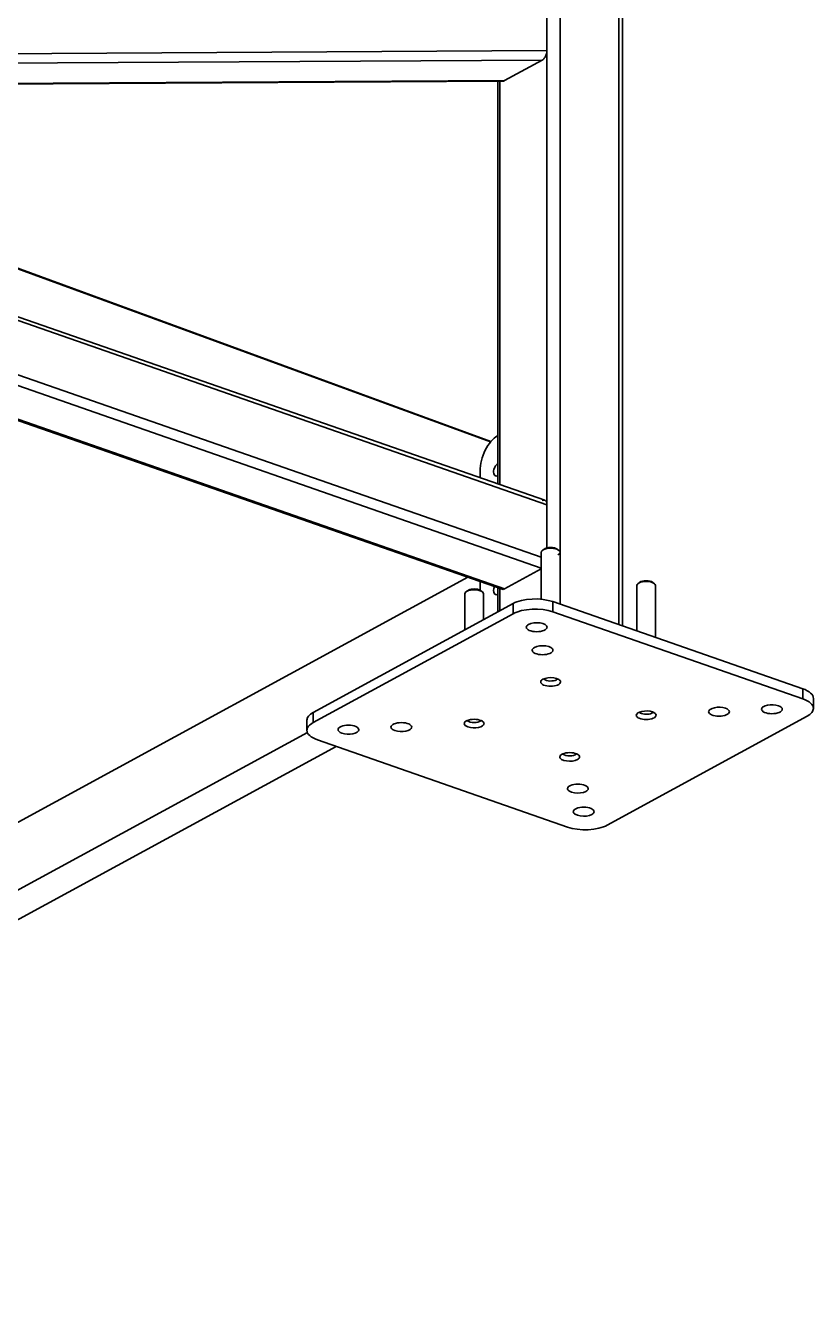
# Model space of a CAD drawing. Header units: millimetres. Extents: x 0 to 594, y 0 to 420.
# Drawn here: x 293.84 to 310.58, y 312.6 to 339.79 of the extents above; entities that cross this region are included whole.
import ezdxf

# ---------------------------------------------------------------- set-up
doc = ezdxf.new("R2010")
doc.units = ezdxf.units.MM

msp = doc.modelspace()

# ---------------------------------------------------------------- linework, layer by layer
at = {"color": 1, "lineweight": 35}
for p, q in [((304.919, 328.694), (304.919, 345.446)), ((305.2, 327.495), (305.2, 345.46)), ((306.449, 327.059), (306.449, 345.025)), ((306.524, 327.033), (306.524, 344.956)), ((304.919, 339.261), (304.919, 340.466)), ((304.919, 339.261), (279.569, 339.113)), ((304.862, 339.094), (304.872, 339.108)), ((304.872, 339.108), (304.881, 339.122)), ((304.881, 339.122), (304.889, 339.138)), ((304.889, 339.138), (304.897, 339.155)), ((304.897, 339.155), (304.903, 339.172)), ((304.903, 339.172), (304.909, 339.19)), ((304.909, 339.19), (304.913, 339.208)), ((304.913, 339.208), (304.916, 339.226)), ((304.916, 339.226), (304.918, 339.243)), ((304.918, 339.243), (304.919, 339.261)), ((304.819, 339.056), (279.569, 338.908)), ((304.019, 338.62), (304.819, 339.056)), ((304.819, 339.056), (304.83, 339.063)), ((304.83, 339.063), (304.841, 339.071)), ((304.841, 339.071), (304.852, 339.082)), ((304.852, 339.082), (304.862, 339.094)), ((304.019, 338.62), (279.696, 338.478)), ((303.985, 338.61), (279.723, 338.469)), ((303.875, 330.049), (303.875, 338.61)), ((303.919, 330.034), (303.919, 338.619)), ((303.956, 338.62), (303.958, 338.618)), ((303.958, 338.618), (303.96, 338.617)), ((303.96, 338.617), (303.961, 338.616)), ((303.961, 338.616), (303.964, 338.615)), ((303.964, 338.615), (303.966, 338.614)), ((303.966, 338.614), (303.968, 338.613)), ((303.968, 338.613), (303.97, 338.613)), ((303.97, 338.613), (303.972, 338.612)), ((303.972, 338.612), (303.974, 338.612)), ((303.974, 338.612), (303.976, 338.611)), ((303.976, 338.611), (303.979, 338.611)), ((303.979, 338.611), (303.981, 338.611)), ((303.981, 338.611), (303.983, 338.611)), ((303.983, 338.611), (303.985, 338.61)), ((303.985, 338.61), (303.988, 338.611)), ((303.988, 338.611), (303.99, 338.611)), ((303.99, 338.611), (303.992, 338.611)), ((303.992, 338.611), (303.995, 338.611)), ((303.995, 338.611), (303.997, 338.612)), ((303.997, 338.612), (304, 338.612)), ((304, 338.612), (304.002, 338.613)), ((304.002, 338.613), (304.004, 338.614)), ((304.004, 338.614), (304.007, 338.614)), ((304.007, 338.614), (304.009, 338.615)), ((304.009, 338.615), (304.012, 338.616)), ((304.012, 338.616), (304.014, 338.618)), ((304.014, 338.618), (304.017, 338.619)), ((304.017, 338.619), (304.019, 338.62)), ((279.569, 338.523), (304.871, 329.702)), ((279.569, 338.442), (304.919, 329.605)), ((280.271, 337.045), (304.797, 328.496)), ((280.271, 336.812), (304.797, 328.262)), ((303.72, 330.943), (290.043, 335.95)), ((303.729, 330.953), (290.347, 335.853)), ((304.019, 327.819), (283.616, 334.932)), ((283.622, 334.904), (303.966, 327.812)), ((303.729, 330.953), (303.696, 330.912)), ((303.763, 330.989), (303.729, 330.953)), ((303.799, 331.022), (303.763, 330.989)), ((303.835, 331.049), (303.799, 331.022)), ((303.872, 331.072), (303.835, 331.049)), ((303.872, 331.072), (303.875, 331.073)), ((303.582, 330.716), (303.561, 330.662)), ((303.607, 330.769), (303.582, 330.716)), ((303.634, 330.82), (303.607, 330.769)), ((303.664, 330.867), (303.634, 330.82)), ((303.696, 330.912), (303.664, 330.867)), ((303.505, 330.437), (303.499, 330.381)), ((303.514, 330.493), (303.505, 330.437)), ((303.526, 330.55), (303.514, 330.493)), ((303.542, 330.606), (303.526, 330.55)), ((303.561, 330.662), (303.542, 330.606)), ((303.811, 330.409), (303.792, 330.357)), ((303.825, 330.432), (303.811, 330.409)), ((303.841, 330.452), (303.825, 330.432)), ((303.858, 330.468), (303.841, 330.452)), ((303.875, 330.479), (303.858, 330.468)), ((303.499, 330.381), (303.497, 330.328)), ((303.497, 330.181), (303.497, 330.328)), ((303.786, 330.33), (303.785, 330.304)), ((303.785, 330.304), (303.788, 330.274)), ((303.792, 330.357), (303.786, 330.33)), ((303.788, 330.274), (303.796, 330.249)), ((303.796, 330.249), (303.809, 330.23)), ((303.809, 330.23), (303.826, 330.22)), ((303.826, 330.22), (303.85, 330.218)), ((303.85, 330.218), (303.875, 330.227)), ((304.846, 329.704), (304.819, 329.695)), ((304.871, 329.702), (304.846, 329.704)), ((304.891, 329.69), (304.871, 329.702)), ((304.906, 329.668), (304.891, 329.69)), ((304.915, 329.64), (304.906, 329.668)), ((304.919, 329.605), (304.915, 329.64)), ((304.919, 328.694), (304.919, 329.605)), ((304.803, 328.619), (304.797, 328.597)), ((304.797, 327.6), (304.797, 328.597)), ((304.822, 328.639), (304.803, 328.619)), ((304.857, 328.667), (304.822, 328.639)), ((304.84, 328.651), (304.822, 328.639)), ((304.875, 328.666), (304.84, 328.651)), ((304.843, 328.653), (304.857, 328.667)), ((304.857, 328.667), (304.882, 328.682)), ((304.918, 328.677), (304.875, 328.666)), ((304.882, 328.682), (304.915, 328.693)), ((304.915, 328.693), (304.955, 328.7)), ((304.965, 328.683), (304.918, 328.677)), ((304.955, 328.7), (304.997, 328.703)), ((305.014, 328.684), (304.965, 328.683)), ((304.997, 328.703), (305.039, 328.7)), ((305.061, 328.679), (305.014, 328.684)), ((305.039, 328.7), (305.078, 328.693)), ((305.105, 328.67), (305.061, 328.679)), ((305.078, 328.693), (305.111, 328.682)), ((305.143, 328.656), (305.105, 328.67)), ((305.111, 328.682), (305.137, 328.667)), ((305.137, 328.667), (305.15, 328.653)), ((305.137, 328.667), (305.172, 328.639)), ((305.172, 328.639), (305.143, 328.656)), ((305.153, 328.543), (305.172, 328.555)), ((305.19, 328.619), (305.172, 328.639)), ((305.172, 328.555), (305.185, 328.568)), ((305.185, 328.568), (305.194, 328.582)), ((305.197, 328.597), (305.19, 328.619)), ((305.194, 328.582), (305.197, 328.597)), ((305.197, 327.496), (305.197, 328.597)), ((304.019, 327.819), (304.797, 328.243)), ((303.237, 328.066), (278.791, 314.75)), ((303.497, 327.792), (303.497, 327.976)), ((306.887, 327.959), (306.852, 327.931)), ((306.874, 327.945), (306.887, 327.959)), ((306.909, 327.96), (306.877, 327.947)), ((306.887, 327.959), (306.912, 327.974)), ((306.947, 327.969), (306.909, 327.96)), ((306.912, 327.974), (306.946, 327.985)), ((306.946, 327.985), (306.985, 327.993)), ((306.988, 327.975), (306.947, 327.969)), ((306.985, 327.993), (307.027, 327.995)), ((307.031, 327.976), (306.988, 327.975)), ((307.027, 327.995), (307.069, 327.993)), ((307.074, 327.974), (307.031, 327.976)), ((307.069, 327.993), (307.108, 327.985)), ((307.115, 327.967), (307.074, 327.974)), ((307.108, 327.985), (307.142, 327.974)), ((307.152, 327.957), (307.115, 327.967)), ((307.142, 327.974), (307.167, 327.959)), ((307.18, 327.945), (307.152, 327.957)), ((307.167, 327.959), (307.18, 327.945)), ((307.167, 327.959), (307.202, 327.931)), ((303.179, 327.734), (303.172, 327.712)), ((303.172, 326.949), (303.172, 327.712)), ((303.197, 327.755), (303.179, 327.734)), ((303.232, 327.782), (303.197, 327.755)), ((303.222, 327.77), (303.197, 327.755)), ((303.219, 327.768), (303.232, 327.782)), ((303.255, 327.783), (303.222, 327.77)), ((303.232, 327.782), (303.252, 327.794)), ((303.252, 327.794), (303.278, 327.805)), ((303.292, 327.792), (303.255, 327.783)), ((303.278, 327.805), (303.308, 327.812)), ((303.334, 327.798), (303.292, 327.792)), ((303.308, 327.812), (303.341, 327.817)), ((303.377, 327.799), (303.334, 327.798)), ((303.341, 327.817), (303.376, 327.818)), ((303.376, 327.818), (303.41, 327.816)), ((303.42, 327.797), (303.377, 327.799)), ((303.41, 327.816), (303.443, 327.811)), ((303.461, 327.791), (303.42, 327.797)), ((303.443, 327.811), (303.472, 327.803)), ((303.497, 327.78), (303.461, 327.791)), ((303.472, 327.803), (303.495, 327.793)), ((303.495, 327.793), (303.512, 327.782)), ((303.525, 327.769), (303.497, 327.78)), ((303.512, 327.782), (303.526, 327.768)), ((303.512, 327.782), (303.547, 327.755)), ((303.547, 327.755), (303.525, 327.769)), ((303.566, 327.734), (303.547, 327.755)), ((303.572, 327.712), (303.566, 327.734)), ((303.572, 327.166), (303.572, 327.712)), ((303.789, 327.826), (303.785, 327.784)), ((303.785, 327.784), (303.788, 327.754)), ((303.788, 327.754), (303.796, 327.729)), ((303.802, 327.869), (303.789, 327.826)), ((303.796, 327.729), (303.809, 327.71)), ((303.809, 327.71), (303.826, 327.699)), ((303.826, 327.699), (303.85, 327.697)), ((303.85, 327.697), (303.875, 327.707)), ((303.875, 327.331), (303.875, 327.844)), ((303.919, 327.355), (303.919, 327.829)), ((303.929, 327.85), (303.945, 327.826)), ((303.945, 327.826), (303.966, 327.812)), ((303.966, 327.812), (303.992, 327.81)), ((303.992, 327.81), (304.019, 327.819)), ((306.833, 327.911), (306.827, 327.889)), ((306.827, 326.928), (306.827, 327.889)), ((306.852, 327.931), (306.833, 327.911)), ((306.877, 327.947), (306.852, 327.931)), ((307.202, 327.931), (307.18, 327.945)), ((307.221, 327.911), (307.202, 327.931)), ((307.227, 327.889), (307.221, 327.911)), ((307.227, 326.788), (307.227, 327.889)), ((299.952, 325.195), (304.2, 327.508)), ((304.2, 327.508), (304.239, 327.528)), ((304.2, 327.292), (304.2, 327.508)), ((304.239, 327.528), (304.282, 327.545)), ((304.282, 327.545), (304.379, 327.574)), ((304.379, 327.574), (304.487, 327.594)), ((304.487, 327.594), (304.602, 327.605)), ((304.602, 327.605), (304.72, 327.606)), ((304.72, 327.606), (304.836, 327.596)), ((304.836, 327.596), (304.945, 327.577)), ((304.945, 327.577), (305.044, 327.549)), ((305.044, 327.549), (310.353, 325.698)), ((305.044, 327.549), (305.044, 327.333)), ((299.952, 324.979), (304.2, 327.292)), ((304.239, 327.312), (304.2, 327.292)), ((304.282, 327.329), (304.239, 327.312)), ((304.379, 327.358), (304.282, 327.329)), ((304.487, 327.378), (304.379, 327.358)), ((304.602, 327.389), (304.487, 327.378)), ((304.72, 327.39), (304.602, 327.389)), ((304.836, 327.38), (304.72, 327.39)), ((304.945, 327.361), (304.836, 327.38)), ((305.044, 327.333), (304.945, 327.361)), ((305.044, 327.333), (310.353, 325.482)), ((304.483, 327.023), (304.48, 327.007)), ((304.48, 327.007), (304.484, 326.988)), ((304.492, 327.038), (304.483, 327.023)), ((304.484, 326.988), (304.497, 326.97)), ((304.507, 327.053), (304.492, 327.038)), ((304.497, 326.97), (304.517, 326.953)), ((304.528, 327.066), (304.507, 327.053)), ((304.517, 326.953), (304.544, 326.939)), ((304.578, 327.086), (304.528, 327.066)), ((304.544, 326.939), (304.578, 326.927)), ((304.639, 327.099), (304.578, 327.086)), ((304.578, 326.927), (304.616, 326.918)), ((304.616, 326.918), (304.657, 326.913)), ((304.706, 327.102), (304.639, 327.099)), ((304.657, 326.913), (304.7, 326.911)), ((304.7, 326.911), (304.743, 326.913)), ((304.773, 327.097), (304.706, 327.102)), ((304.743, 326.913), (304.784, 326.918)), ((304.832, 327.083), (304.773, 327.097)), ((304.784, 326.918), (304.822, 326.927)), ((304.822, 326.927), (304.855, 326.939)), ((304.879, 327.062), (304.832, 327.083)), ((304.855, 326.939), (304.883, 326.953)), ((304.897, 327.049), (304.879, 327.062)), ((304.883, 326.953), (304.903, 326.97)), ((304.91, 327.036), (304.897, 327.049)), ((304.903, 326.97), (304.916, 326.988)), ((304.917, 327.021), (304.91, 327.036)), ((304.916, 326.988), (304.92, 327.007)), ((304.92, 327.007), (304.917, 327.021)), ((304.764, 326.609), (304.703, 326.596)), ((304.831, 326.612), (304.764, 326.609)), ((304.898, 326.607), (304.831, 326.612)), ((304.957, 326.593), (304.898, 326.607)), ((304.608, 326.533), (304.605, 326.517)), ((304.605, 326.517), (304.609, 326.498)), ((304.617, 326.548), (304.608, 326.533)), ((304.609, 326.498), (304.622, 326.48)), ((304.632, 326.563), (304.617, 326.548)), ((304.622, 326.48), (304.642, 326.463)), ((304.653, 326.576), (304.632, 326.563)), ((304.642, 326.463), (304.669, 326.449)), ((304.703, 326.596), (304.653, 326.576)), ((304.669, 326.449), (304.703, 326.437)), ((304.703, 326.437), (304.741, 326.428)), ((304.741, 326.428), (304.782, 326.423)), ((304.782, 326.423), (304.825, 326.421)), ((304.825, 326.421), (304.868, 326.423)), ((304.868, 326.423), (304.909, 326.428)), ((304.909, 326.428), (304.947, 326.437)), ((304.947, 326.437), (304.98, 326.449)), ((305.004, 326.572), (304.957, 326.593)), ((304.98, 326.449), (305.008, 326.463)), ((305.022, 326.559), (305.004, 326.572)), ((305.008, 326.463), (305.028, 326.48)), ((305.034, 326.546), (305.022, 326.559)), ((305.028, 326.48), (305.041, 326.498)), ((305.042, 326.531), (305.034, 326.546)), ((305.041, 326.498), (305.045, 326.517)), ((305.045, 326.517), (305.042, 326.531)), ((304.79, 325.858), (304.787, 325.843)), ((304.787, 325.843), (304.791, 325.825)), ((304.798, 325.873), (304.79, 325.858)), ((304.791, 325.825), (304.803, 325.808)), ((304.813, 325.887), (304.798, 325.873)), ((304.803, 325.808), (304.822, 325.792)), ((304.833, 325.9), (304.813, 325.887)), ((304.822, 325.792), (304.848, 325.778)), ((304.88, 325.919), (304.833, 325.9)), ((304.857, 325.899), (304.847, 325.907)), ((304.848, 325.907), (304.857, 325.899)), ((304.857, 325.899), (304.88, 325.885)), ((304.939, 325.931), (304.88, 325.919)), ((304.88, 325.885), (304.91, 325.874)), ((304.91, 325.874), (304.945, 325.867)), ((305.003, 325.934), (304.939, 325.931)), ((304.945, 325.867), (304.983, 325.863)), ((304.983, 325.863), (305.022, 325.864)), ((305.066, 325.929), (305.003, 325.934)), ((305.022, 325.864), (305.06, 325.869)), ((305.06, 325.869), (305.094, 325.877)), ((305.123, 325.916), (305.066, 325.929)), ((305.094, 325.877), (305.122, 325.889)), ((305.122, 325.889), (305.137, 325.899)), ((305.168, 325.896), (305.123, 325.916)), ((305.137, 325.899), (305.146, 325.907)), ((305.137, 325.899), (305.147, 325.907)), ((305.145, 325.778), (305.171, 325.792)), ((305.185, 325.884), (305.168, 325.896)), ((305.171, 325.792), (305.191, 325.808)), ((305.197, 325.871), (305.185, 325.884)), ((305.191, 325.808), (305.203, 325.825)), ((305.204, 325.857), (305.197, 325.871)), ((305.203, 325.825), (305.207, 325.843)), ((305.207, 325.843), (305.204, 325.857)), ((304.848, 325.778), (304.88, 325.767)), ((304.88, 325.767), (304.916, 325.758)), ((304.916, 325.758), (304.956, 325.753)), ((304.956, 325.753), (304.997, 325.751)), ((304.997, 325.751), (305.038, 325.753)), ((305.038, 325.753), (305.077, 325.758)), ((305.077, 325.758), (305.113, 325.767)), ((305.113, 325.767), (305.145, 325.778)), ((310.353, 325.698), (310.403, 325.679)), ((310.353, 325.482), (310.353, 325.698)), ((310.403, 325.679), (310.448, 325.657)), ((310.448, 325.657), (310.487, 325.633)), ((310.487, 325.633), (310.519, 325.607)), ((310.519, 325.607), (310.545, 325.58)), ((310.545, 325.58), (310.564, 325.552)), ((310.564, 325.552), (310.575, 325.523)), ((310.575, 325.523), (310.579, 325.494)), ((308.372, 325.249), (308.362, 325.236)), ((308.387, 325.261), (308.372, 325.249)), ((308.427, 325.281), (308.387, 325.261)), ((308.478, 325.296), (308.427, 325.281)), ((308.536, 325.304), (308.478, 325.296)), ((308.598, 325.305), (308.536, 325.304)), ((308.657, 325.298), (308.598, 325.305)), ((308.71, 325.285), (308.657, 325.298)), ((308.745, 325.27), (308.71, 325.285)), ((308.771, 325.251), (308.745, 325.27)), ((308.788, 325.231), (308.771, 325.251)), ((309.48, 325.278), (309.477, 325.264)), ((309.477, 325.264), (309.482, 325.246)), ((309.486, 325.291), (309.48, 325.278)), ((309.482, 325.246), (309.494, 325.228)), ((309.497, 325.304), (309.486, 325.291)), ((309.511, 325.315), (309.497, 325.304)), ((309.551, 325.336), (309.511, 325.315)), ((309.602, 325.351), (309.551, 325.336)), ((309.661, 325.359), (309.602, 325.351)), ((309.722, 325.36), (309.661, 325.359)), ((309.782, 325.353), (309.722, 325.36)), ((309.835, 325.339), (309.782, 325.353)), ((309.87, 325.324), (309.835, 325.339)), ((309.896, 325.306), (309.87, 325.324)), ((309.912, 325.286), (309.896, 325.306)), ((309.901, 325.228), (309.913, 325.246)), ((309.917, 325.264), (309.912, 325.286)), ((309.913, 325.246), (309.917, 325.264)), ((310.403, 325.463), (310.353, 325.482)), ((310.448, 325.441), (310.403, 325.463)), ((310.487, 325.417), (310.448, 325.441)), ((310.519, 325.391), (310.487, 325.417)), ((310.545, 325.364), (310.519, 325.391)), ((310.564, 325.336), (310.545, 325.364)), ((310.575, 325.307), (310.564, 325.336)), ((310.57, 325.234), (310.576, 325.256)), ((310.579, 325.278), (310.575, 325.307)), ((310.576, 325.256), (310.579, 325.278)), ((310.579, 325.278), (310.579, 325.494)), ((299.821, 325.031), (299.823, 325.053)), ((299.821, 324.815), (299.821, 325.031)), ((299.823, 325.053), (299.829, 325.075)), ((299.829, 325.075), (299.84, 325.097)), ((299.84, 325.097), (299.855, 325.118)), ((299.855, 325.118), (299.873, 325.138)), ((299.873, 325.138), (299.896, 325.158)), ((299.896, 325.158), (299.952, 325.195)), ((299.952, 324.979), (299.896, 324.942)), ((299.952, 325.195), (299.952, 324.979)), ((301.742, 324.972), (301.704, 324.963)), ((301.783, 324.977), (301.742, 324.972)), ((301.826, 324.979), (301.783, 324.977)), ((301.869, 324.977), (301.826, 324.979)), ((301.911, 324.972), (301.869, 324.977)), ((301.949, 324.963), (301.911, 324.972)), ((303.166, 324.976), (303.162, 324.958)), ((303.178, 324.993), (303.166, 324.976)), ((303.198, 325.009), (303.178, 324.993)), ((303.224, 325.023), (303.198, 325.009)), ((303.232, 325.014), (303.223, 325.022)), ((303.256, 325.034), (303.224, 325.023)), ((303.224, 325.023), (303.232, 325.014)), ((303.232, 325.014), (303.258, 325)), ((303.292, 325.043), (303.256, 325.034)), ((303.258, 325), (303.291, 324.988)), ((303.291, 324.988), (303.33, 324.981)), ((303.331, 325.048), (303.292, 325.043)), ((303.33, 324.981), (303.372, 324.978)), ((303.372, 325.05), (303.331, 325.048)), ((303.413, 325.048), (303.372, 325.05)), ((303.372, 324.978), (303.415, 324.981)), ((303.453, 325.043), (303.413, 325.048)), ((303.415, 324.981), (303.454, 324.988)), ((303.489, 325.034), (303.453, 325.043)), ((303.454, 324.988), (303.487, 325)), ((303.487, 325), (303.512, 325.014)), ((303.521, 325.023), (303.489, 325.034)), ((303.512, 325.014), (303.521, 325.023)), ((303.512, 325.014), (303.522, 325.022)), ((303.547, 325.009), (303.521, 325.023)), ((303.566, 324.993), (303.547, 325.009)), ((303.578, 324.976), (303.566, 324.993)), ((303.582, 324.958), (303.578, 324.976)), ((310.447, 325.115), (306.199, 322.801)), ((306.819, 325.148), (306.817, 325.135)), ((306.817, 325.135), (306.821, 325.117)), ((306.825, 325.16), (306.819, 325.148)), ((306.821, 325.117), (306.833, 325.1)), ((306.849, 325.184), (306.825, 325.16)), ((306.833, 325.1), (306.852, 325.084)), ((306.887, 325.203), (306.849, 325.184)), ((306.852, 325.084), (306.878, 325.07)), ((306.887, 325.191), (306.877, 325.199)), ((306.878, 325.2), (306.887, 325.191)), ((306.878, 325.07), (306.91, 325.059)), ((306.936, 325.218), (306.887, 325.203)), ((306.887, 325.191), (306.905, 325.18)), ((306.905, 325.18), (306.927, 325.171)), ((306.91, 325.059), (306.947, 325.051)), ((306.927, 325.171), (306.956, 325.163)), ((306.992, 325.225), (306.936, 325.218)), ((306.947, 325.051), (306.986, 325.045)), ((306.956, 325.163), (306.989, 325.157)), ((306.986, 325.045), (307.027, 325.044)), ((306.989, 325.157), (307.023, 325.155)), ((307.051, 325.226), (306.992, 325.225)), ((307.023, 325.155), (307.058, 325.157)), ((307.027, 325.044), (307.068, 325.045)), ((307.108, 325.22), (307.051, 325.226)), ((307.058, 325.157), (307.091, 325.161)), ((307.068, 325.045), (307.107, 325.051)), ((307.091, 325.161), (307.121, 325.169)), ((307.107, 325.051), (307.144, 325.059)), ((307.158, 325.207), (307.108, 325.22)), ((307.121, 325.169), (307.147, 325.179)), ((307.144, 325.059), (307.175, 325.07)), ((307.147, 325.179), (307.167, 325.191)), ((307.191, 325.192), (307.158, 325.207)), ((307.167, 325.191), (307.176, 325.2)), ((307.167, 325.191), (307.177, 325.199)), ((307.175, 325.07), (307.202, 325.084)), ((307.216, 325.175), (307.191, 325.192)), ((307.202, 325.084), (307.221, 325.1)), ((307.232, 325.155), (307.216, 325.175)), ((307.221, 325.1), (307.233, 325.117)), ((307.237, 325.135), (307.232, 325.155)), ((307.233, 325.117), (307.237, 325.135)), ((308.355, 325.223), (308.353, 325.21)), ((308.353, 325.21), (308.357, 325.191)), ((308.362, 325.236), (308.355, 325.223)), ((308.357, 325.191), (308.37, 325.173)), ((308.37, 325.173), (308.39, 325.157)), ((308.39, 325.157), (308.417, 325.142)), ((308.417, 325.142), (308.451, 325.13)), ((308.451, 325.13), (308.489, 325.121)), ((308.489, 325.121), (308.53, 325.116)), ((308.53, 325.116), (308.573, 325.114)), ((308.573, 325.114), (308.616, 325.116)), ((308.616, 325.116), (308.657, 325.121)), ((308.657, 325.121), (308.695, 325.13)), ((308.695, 325.13), (308.729, 325.142)), ((308.729, 325.142), (308.756, 325.157)), ((308.756, 325.157), (308.776, 325.173)), ((308.776, 325.173), (308.789, 325.191)), ((308.793, 325.21), (308.788, 325.231)), ((308.789, 325.191), (308.793, 325.21)), ((309.494, 325.228), (309.515, 325.211)), ((309.515, 325.211), (309.542, 325.197)), ((309.542, 325.197), (309.575, 325.185)), ((309.575, 325.185), (309.613, 325.176)), ((309.613, 325.176), (309.655, 325.17)), ((309.655, 325.17), (309.697, 325.168)), ((309.697, 325.168), (309.74, 325.17)), ((309.74, 325.17), (309.782, 325.176)), ((309.782, 325.176), (309.82, 325.185)), ((309.82, 325.185), (309.853, 325.197)), ((309.853, 325.197), (309.88, 325.211)), ((309.88, 325.211), (309.901, 325.228)), ((310.447, 325.115), (310.503, 325.151)), ((310.503, 325.151), (310.526, 325.171)), ((310.526, 325.171), (310.545, 325.191)), ((310.545, 325.191), (310.559, 325.213)), ((310.559, 325.213), (310.57, 325.234)), ((299.83, 324.77), (277.929, 312.841)), ((299.823, 324.837), (299.821, 324.815)), ((299.821, 324.815), (299.825, 324.786)), ((299.829, 324.859), (299.823, 324.837)), ((299.825, 324.786), (299.836, 324.757)), ((299.84, 324.881), (299.829, 324.859)), ((299.836, 324.757), (299.854, 324.729)), ((299.855, 324.902), (299.84, 324.881)), ((299.854, 324.729), (299.88, 324.702)), ((299.873, 324.922), (299.855, 324.902)), ((299.896, 324.942), (299.873, 324.922)), ((299.88, 324.702), (299.912, 324.676)), ((300.486, 324.848), (300.482, 324.829)), ((300.482, 324.829), (300.487, 324.808)), ((300.499, 324.866), (300.486, 324.848)), ((300.487, 324.808), (300.504, 324.787)), ((300.519, 324.882), (300.499, 324.866)), ((300.504, 324.787), (300.53, 324.769)), ((300.546, 324.897), (300.519, 324.882)), ((300.53, 324.769), (300.564, 324.754)), ((300.58, 324.909), (300.546, 324.897)), ((300.564, 324.754), (300.617, 324.74)), ((300.618, 324.917), (300.58, 324.909)), ((300.617, 324.74), (300.677, 324.734)), ((300.659, 324.923), (300.618, 324.917)), ((300.702, 324.925), (300.659, 324.923)), ((300.677, 324.734), (300.739, 324.734)), ((300.745, 324.923), (300.702, 324.925)), ((300.739, 324.734), (300.797, 324.742)), ((300.786, 324.917), (300.745, 324.923)), ((300.824, 324.909), (300.786, 324.917)), ((300.797, 324.742), (300.848, 324.757)), ((300.857, 324.897), (300.824, 324.909)), ((300.848, 324.757), (300.888, 324.778)), ((300.885, 324.882), (300.857, 324.897)), ((300.905, 324.866), (300.885, 324.882)), ((300.888, 324.778), (300.903, 324.79)), ((300.903, 324.79), (300.913, 324.802)), ((300.918, 324.848), (300.905, 324.866)), ((300.913, 324.802), (300.92, 324.815)), ((300.922, 324.829), (300.918, 324.848)), ((300.92, 324.815), (300.922, 324.829)), ((301.611, 324.902), (301.606, 324.883)), ((301.606, 324.883), (301.612, 324.862)), ((301.623, 324.92), (301.611, 324.902)), ((301.612, 324.862), (301.628, 324.842)), ((301.643, 324.937), (301.623, 324.92)), ((301.628, 324.842), (301.654, 324.824)), ((301.671, 324.951), (301.643, 324.937)), ((301.654, 324.824), (301.689, 324.808)), ((301.704, 324.963), (301.671, 324.951)), ((301.689, 324.808), (301.742, 324.795)), ((301.742, 324.795), (301.801, 324.788)), ((301.801, 324.788), (301.863, 324.789)), ((301.863, 324.789), (301.922, 324.797)), ((301.922, 324.797), (301.973, 324.812)), ((301.982, 324.951), (301.949, 324.963)), ((301.973, 324.812), (302.013, 324.832)), ((302.009, 324.937), (301.982, 324.951)), ((302.03, 324.92), (302.009, 324.937)), ((302.013, 324.832), (302.027, 324.844)), ((302.027, 324.844), (302.038, 324.857)), ((302.042, 324.902), (302.03, 324.92)), ((302.038, 324.857), (302.044, 324.87)), ((302.046, 324.883), (302.042, 324.902)), ((302.044, 324.87), (302.046, 324.883)), ((303.162, 324.958), (303.168, 324.938)), ((303.168, 324.938), (303.183, 324.918)), ((303.183, 324.918), (303.208, 324.901)), ((303.208, 324.901), (303.241, 324.887)), ((303.241, 324.887), (303.292, 324.874)), ((303.292, 324.874), (303.349, 324.867)), ((303.349, 324.867), (303.407, 324.868)), ((303.407, 324.868), (303.463, 324.876)), ((303.463, 324.876), (303.512, 324.89)), ((303.512, 324.89), (303.55, 324.909)), ((303.55, 324.909), (303.574, 324.933)), ((303.574, 324.933), (303.58, 324.945)), ((303.58, 324.945), (303.582, 324.958)), ((300.439, 324.474), (278.631, 312.596)), ((299.912, 324.676), (299.951, 324.652)), ((299.951, 324.652), (299.996, 324.631)), ((299.996, 324.631), (300.046, 324.611)), ((305.356, 322.76), (300.046, 324.611)), ((305.197, 324.268), (305.193, 324.25)), ((305.193, 324.25), (305.195, 324.236)), ((305.195, 324.236), (305.203, 324.223)), ((305.209, 324.285), (305.197, 324.268)), ((305.203, 324.223), (305.215, 324.21)), ((305.228, 324.301), (305.209, 324.285)), ((305.215, 324.21), (305.231, 324.197)), ((305.254, 324.315), (305.228, 324.301)), ((305.231, 324.197), (305.276, 324.177)), ((305.263, 324.307), (305.253, 324.314)), ((305.286, 324.326), (305.254, 324.315)), ((305.254, 324.315), (305.263, 324.307)), ((305.263, 324.307), (305.288, 324.292)), ((305.276, 324.177), (305.333, 324.164)), ((305.322, 324.335), (305.286, 324.326)), ((305.288, 324.292), (305.321, 324.28)), ((305.321, 324.28), (305.361, 324.273)), ((305.362, 324.34), (305.322, 324.335)), ((305.333, 324.164), (305.397, 324.159)), ((305.361, 324.273), (305.403, 324.271)), ((305.403, 324.342), (305.362, 324.34)), ((305.397, 324.159), (305.461, 324.162)), ((305.444, 324.34), (305.403, 324.342)), ((305.403, 324.271), (305.445, 324.273)), ((305.483, 324.335), (305.444, 324.34)), ((305.445, 324.273), (305.484, 324.28)), ((305.461, 324.162), (305.519, 324.174)), ((305.519, 324.326), (305.483, 324.335)), ((305.484, 324.28), (305.517, 324.292)), ((305.517, 324.292), (305.543, 324.307)), ((305.551, 324.315), (305.519, 324.326)), ((305.519, 324.174), (305.567, 324.193)), ((305.543, 324.307), (305.552, 324.315)), ((305.543, 324.307), (305.553, 324.314)), ((305.577, 324.301), (305.551, 324.315)), ((305.567, 324.193), (305.586, 324.206)), ((305.597, 324.285), (305.577, 324.301)), ((305.586, 324.206), (305.601, 324.22)), ((305.609, 324.268), (305.597, 324.285)), ((305.601, 324.22), (305.61, 324.235)), ((305.613, 324.25), (305.609, 324.268)), ((305.61, 324.235), (305.613, 324.25)), ((305.371, 323.613), (305.359, 323.595)), ((305.392, 323.63), (305.371, 323.613)), ((305.419, 323.644), (305.392, 323.63)), ((305.452, 323.656), (305.419, 323.644)), ((305.49, 323.665), (305.452, 323.656)), ((305.532, 323.671), (305.49, 323.665)), ((305.574, 323.672), (305.532, 323.671)), ((305.617, 323.671), (305.574, 323.672)), ((305.659, 323.665), (305.617, 323.671)), ((305.697, 323.656), (305.659, 323.665)), ((305.73, 323.644), (305.697, 323.656)), ((305.757, 323.63), (305.73, 323.644)), ((305.778, 323.613), (305.757, 323.63)), ((305.79, 323.595), (305.778, 323.613)), ((305.359, 323.595), (305.354, 323.577)), ((305.354, 323.577), (305.357, 323.562)), ((305.357, 323.562), (305.365, 323.548)), ((305.365, 323.548), (305.378, 323.534)), ((305.378, 323.534), (305.395, 323.521)), ((305.395, 323.521), (305.442, 323.5)), ((305.442, 323.5), (305.502, 323.486)), ((305.502, 323.486), (305.568, 323.481)), ((305.568, 323.481), (305.635, 323.484)), ((305.635, 323.484), (305.696, 323.497)), ((305.696, 323.497), (305.746, 323.517)), ((305.746, 323.517), (305.767, 323.53)), ((305.767, 323.53), (305.782, 323.545)), ((305.782, 323.545), (305.791, 323.561)), ((305.794, 323.577), (305.79, 323.595)), ((305.791, 323.561), (305.794, 323.577)), ((305.484, 323.105), (305.479, 323.087)), ((305.479, 323.087), (305.482, 323.072)), ((305.482, 323.072), (305.49, 323.058)), ((305.496, 323.123), (305.484, 323.105)), ((305.517, 323.14), (305.496, 323.123)), ((305.544, 323.154), (305.517, 323.14)), ((305.577, 323.166), (305.544, 323.154)), ((305.615, 323.175), (305.577, 323.166)), ((305.657, 323.181), (305.615, 323.175)), ((305.699, 323.183), (305.657, 323.181)), ((305.742, 323.181), (305.699, 323.183)), ((305.784, 323.175), (305.742, 323.181)), ((305.822, 323.166), (305.784, 323.175)), ((305.855, 323.154), (305.822, 323.166)), ((305.882, 323.14), (305.855, 323.154)), ((305.903, 323.123), (305.882, 323.14)), ((305.915, 323.105), (305.903, 323.123)), ((305.907, 323.055), (305.916, 323.071)), ((305.919, 323.087), (305.915, 323.105)), ((305.916, 323.071), (305.919, 323.087)), ((305.49, 323.058), (305.503, 323.044)), ((305.503, 323.044), (305.52, 323.031)), ((305.52, 323.031), (305.567, 323.01)), ((305.567, 323.01), (305.627, 322.996)), ((305.627, 322.996), (305.693, 322.991)), ((305.693, 322.991), (305.76, 322.994)), ((305.76, 322.994), (305.821, 323.007)), ((305.821, 323.007), (305.871, 323.027)), ((305.871, 323.027), (305.892, 323.04)), ((305.892, 323.04), (305.907, 323.055)), ((306.16, 322.782), (306.199, 322.801)), ((305.356, 322.76), (305.454, 322.732)), ((305.454, 322.732), (305.564, 322.713)), ((305.564, 322.713), (305.679, 322.704)), ((305.679, 322.704), (305.797, 322.704)), ((305.797, 322.704), (305.912, 322.715)), ((305.912, 322.715), (306.02, 322.735)), ((306.02, 322.735), (306.117, 322.764)), ((306.117, 322.764), (306.16, 322.782))]:
    msp.add_line(p, q, dxfattribs=at)

doc.saveas('drawing.dxf')
